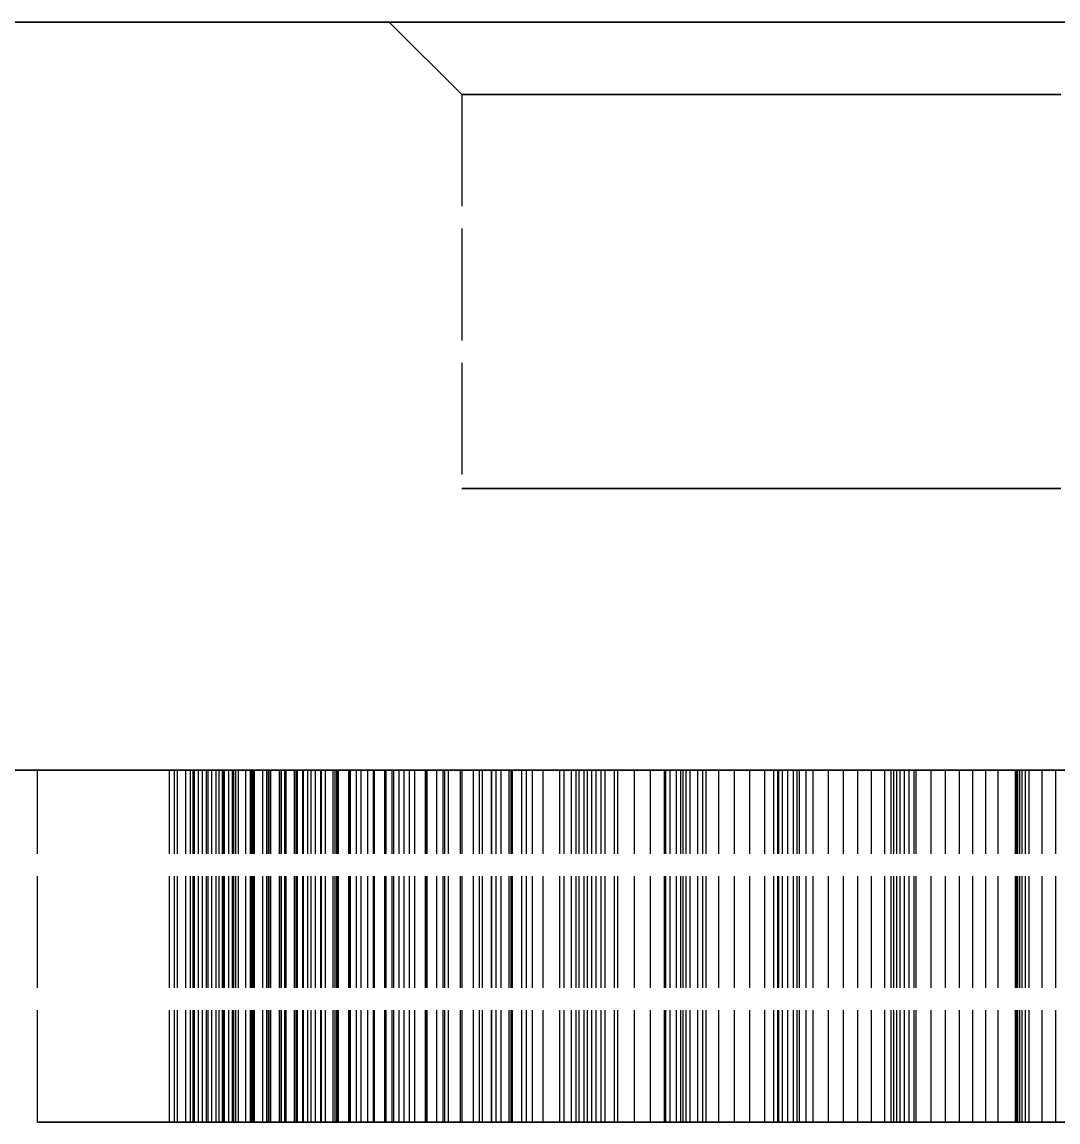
# Model space of a CAD drawing. Header units: millimetres. Extents: x -32 to 143, y -20 to 136.
# Drawn here: x 62.7 to 74.48, y 40 to 52.5 of the extents above; entities that cross this region are included whole.
import ezdxf

# ---------------------------------------------------------------- set-up
doc = ezdxf.new("R2010")
doc.units = ezdxf.units.MM
doc.linetypes.add('DASHED', pattern=[1.524, 1.27, -0.254])
doc.layers.add('HIDDEN', color=8, linetype='DASHED')
doc.layers.add('VISIBLE', color=7, linetype='CONTINUOUS')

msp = doc.modelspace()

# ---------------------------------------------------------------- linework, layer by layer
at = {"layer": 'HIDDEN'}
for points in [[(74.7619, 52.5), (74, 52.5), (73.2381, 52.5), (72.47619, 52.5), (71.71429, 52.5), (70.95238, 52.5), (70.19048, 52.5), (69.42857, 52.5), (68.66667, 52.5), (67.90476, 52.5), (67.14286, 52.5), (66.38095, 52.5), (65.61905, 52.5), (64.85714, 52.5), (64.09524, 52.5), (63.33333, 52.5), (62.57143, 52.5)], [(74.5579, 52.5), (74.07777, 52.5), (73.59763, 52.5), (73.1175, 52.5), (72.63736, 52.5), (72.15722, 52.5), (71.67709, 52.5), (71.19695, 52.5), (70.71682, 52.5), (70.23668, 52.5), (69.75655, 52.5), (69.27641, 52.5), (68.79628, 52.5), (68.31614, 52.5), (67.83601, 52.5), (67.35587, 52.5), (66.87574, 52.5)], [(66.87574, 52.5), (67.1158, 52.5), (67.35587, 52.5), (67.59594, 52.5), (67.83601, 52.5), (68.07607, 52.5), (68.31614, 52.5), (68.55621, 52.5), (68.79628, 52.5), (69.03635, 52.5), (69.27641, 52.5), (69.51648, 52.5), (69.75655, 52.5), (69.99662, 52.5), (70.23668, 52.5), (70.47675, 52.5), (70.71682, 52.5), (70.95689, 52.5), (71.19695, 52.5), (71.43702, 52.5), (71.67709, 52.5), (71.91716, 52.5), (72.15722, 52.5), (72.39729, 52.5), (72.63736, 52.5), (72.87743, 52.5), (73.1175, 52.5), (73.35756, 52.5), (73.59763, 52.5), (73.8377, 52.5), (74.07777, 52.5), (74.31783, 52.5), (74.5579, 52.5)], [(67.7, 51.67574), (66.87574, 52.5)], [(74.50952, 51.67574), (74.05556, 51.67574), (73.60159, 51.67574), (73.14762, 51.67574), (72.69365, 51.67574), (72.23968, 51.67574), (71.78571, 51.67574), (71.33175, 51.67574), (70.87778, 51.67574), (70.42381, 51.67574), (69.96984, 51.67574), (69.51587, 51.67574), (69.0619, 51.67574), (68.60794, 51.67574), (68.15397, 51.67574), (67.7, 51.67574)], [(67.7, 51.67574), (67.92698, 51.67574), (68.15397, 51.67574), (68.38095, 51.67574), (68.60794, 51.67574), (68.83492, 51.67574), (69.0619, 51.67574), (69.28889, 51.67574), (69.51587, 51.67574), (69.74286, 51.67574), (69.96984, 51.67574), (70.19683, 51.67574), (70.42381, 51.67574), (70.65079, 51.67574), (70.87778, 51.67574), (71.10476, 51.67574), (71.33175, 51.67574), (71.55873, 51.67574), (71.78571, 51.67574), (72.0127, 51.67574), (72.23968, 51.67574), (72.46667, 51.67574), (72.69365, 51.67574), (72.92063, 51.67574), (73.14762, 51.67574), (73.3746, 51.67574), (73.60159, 51.67574), (73.82857, 51.67574), (74.05556, 51.67574), (74.28254, 51.67574), (74.50952, 51.67574)], [(67.7, 51.67574), (67.7, 47.2)], [(74.50952, 47.2), (74.05556, 47.2), (73.60159, 47.2), (73.14762, 47.2), (72.69365, 47.2), (72.23968, 47.2), (71.78571, 47.2), (71.33175, 47.2), (70.87778, 47.2), (70.42381, 47.2), (69.96984, 47.2), (69.51587, 47.2), (69.0619, 47.2), (68.60794, 47.2), (68.15397, 47.2), (67.7, 47.2)], [(67.7, 47.2), (67.92698, 47.2), (68.15397, 47.2), (68.38095, 47.2), (68.60794, 47.2), (68.83492, 47.2), (69.0619, 47.2), (69.28889, 47.2), (69.51587, 47.2), (69.74286, 47.2), (69.96984, 47.2), (70.19683, 47.2), (70.42381, 47.2), (70.65079, 47.2), (70.87778, 47.2), (71.10476, 47.2), (71.33175, 47.2), (71.55873, 47.2), (71.78571, 47.2), (72.0127, 47.2), (72.23968, 47.2), (72.46667, 47.2), (72.69365, 47.2), (72.92063, 47.2), (73.14762, 47.2), (73.3746, 47.2), (73.60159, 47.2), (73.82857, 47.2), (74.05556, 47.2), (74.28254, 47.2), (74.50952, 47.2)], [(74.66667, 44), (73.96825, 44), (73.26984, 44), (72.57143, 44), (71.87302, 44), (71.1746, 44), (70.47619, 44), (69.77778, 44), (69.07937, 44), (68.38095, 44), (67.68254, 44), (66.98413, 44), (66.28571, 44), (65.5873, 44), (64.88889, 44), (64.19048, 44), (63.49206, 44), (62.79365, 44), (62.09524, 44)], [(62.44444, 44), (62.79365, 44), (63.14286, 44), (63.49206, 44), (63.84127, 44), (64.19048, 44), (64.53968, 44), (64.88889, 44), (65.2381, 44), (65.5873, 44), (65.93651, 44), (66.28571, 44), (66.63492, 44), (66.98413, 44), (67.33333, 44), (67.68254, 44), (68.03175, 44), (68.38095, 44), (68.73016, 44), (69.07937, 44), (69.42857, 44), (69.77778, 44), (70.12698, 44), (70.47619, 44), (70.8254, 44), (71.1746, 44), (71.52381, 44), (71.87302, 44), (72.22222, 44), (72.57143, 44), (72.92063, 44), (73.26984, 44), (73.61905, 44), (73.96825, 44), (74.31746, 44), (74.66667, 44)], [(75.01786, 44), (74.41071, 44), (73.80357, 44), (73.19643, 44), (72.58929, 44), (71.98214, 44), (71.375, 44), (70.76786, 44), (70.16071, 44), (69.55357, 44), (68.94643, 44), (68.33929, 44), (67.73214, 44), (67.125, 44), (66.51786, 44), (65.91071, 44), (65.30357, 44), (64.69643, 44), (64.08929, 44), (63.48214, 44), (62.875, 44)], [(62.875, 44), (63.17857, 44), (63.48214, 44), (63.78571, 44), (64.08929, 44), (64.39286, 44), (64.69643, 44), (65, 44), (65.30357, 44), (65.60714, 44), (65.91071, 44), (66.21429, 44), (66.51786, 44), (66.82143, 44), (67.125, 44), (67.42857, 44), (67.73214, 44), (68.03571, 44), (68.33929, 44), (68.64286, 44), (68.94643, 44), (69.25, 44), (69.55357, 44), (69.85714, 44), (70.16071, 44), (70.46429, 44), (70.76786, 44), (71.07143, 44), (71.375, 44), (71.67857, 44), (71.98214, 44), (72.28571, 44), (72.58929, 44), (72.89286, 44), (73.19643, 44), (73.5, 44), (73.80357, 44), (74.10714, 44), (74.41071, 44), (74.71429, 44)], [(62.875, 40), (62.875, 44)], [(64.5643, 44), (64.3758, 44)], [(64.3758, 44), (64.5643, 44)], [(64.3758, 40), (64.3758, 44)], [(64.3758, 40), (64.3758, 44)], [(64.46648, 44), (64.43548, 44)], [(64.43548, 44), (64.61556, 44)], [(64.61556, 44), (64.43548, 44)], [(64.43548, 44), (64.46648, 44)], [(64.43548, 40), (64.43548, 44)], [(64.43548, 40), (64.43548, 44)], [(64.66179, 44), (64.46648, 44)], [(64.46648, 44), (64.66179, 44)], [(64.46648, 40), (64.46648, 44)], [(64.46648, 40), (64.46648, 44)], [(64.75309, 44), (64.5643, 44)], [(64.5643, 44), (64.75309, 44)], [(64.5643, 40), (64.5643, 44)], [(64.5643, 40), (64.5643, 44)], [(64.61556, 44), (64.79653, 44)], [(64.79653, 44), (64.61556, 44)], [(64.61556, 40), (64.61556, 44)], [(64.61556, 40), (64.61556, 44)], [(64.70675, 44), (64.64502, 44)], [(64.64502, 44), (64.81515, 44)], [(64.81515, 44), (64.64502, 44)], [(64.64502, 44), (64.70675, 44)], [(64.64502, 40), (64.64502, 44)], [(64.64502, 40), (64.64502, 44)], [(64.8568, 44), (64.66179, 44)], [(64.66179, 44), (64.8568, 44)], [(64.66179, 40), (64.66179, 44)], [(64.66179, 40), (64.66179, 44)], [(64.9072, 44), (64.70675, 44)], [(64.70675, 44), (64.9072, 44)], [(64.70675, 40), (64.70675, 44)], [(64.70675, 40), (64.70675, 44)], [(64.9421, 44), (64.75309, 44)], [(64.75309, 44), (64.9421, 44)], [(64.75309, 40), (64.75309, 44)], [(64.75309, 40), (64.75309, 44)], [(64.79653, 44), (64.97832, 44)], [(64.97832, 44), (64.79653, 44)], [(64.79653, 40), (64.79653, 44)], [(64.79653, 40), (64.79653, 44)], [(64.81515, 44), (64.98674, 44)], [(64.98674, 44), (64.81515, 44)], [(64.81515, 40), (64.81515, 44)], [(64.81515, 40), (64.81515, 44)], [(65.05141, 44), (64.8568, 44)], [(64.8568, 44), (65.05141, 44)], [(64.8568, 40), (64.8568, 44)], [(64.8568, 40), (64.8568, 44)], [(65.10677, 44), (64.9072, 44)], [(64.9072, 44), (65.10677, 44)], [(64.9072, 40), (64.9072, 44)], [(64.9072, 40), (64.9072, 44)], [(65.13123, 44), (64.9421, 44)], [(64.9421, 44), (65.13123, 44)], [(64.9421, 40), (64.9421, 44)], [(64.9421, 40), (64.9421, 44)], [(64.97832, 44), (65.16089, 44)], [(65.16089, 44), (64.97832, 44)], [(64.97832, 40), (64.97832, 44)], [(64.97832, 40), (64.97832, 44)], [(64.98674, 44), (65.15977, 44)], [(65.15977, 44), (64.98674, 44)], [(64.98674, 40), (64.98674, 44)], [(64.98674, 40), (64.98674, 44)], [(65.09457, 44), (65.00262, 44)], [(65.00262, 44), (65.16135, 44)], [(65.16135, 44), (65.00262, 44)], [(65.00262, 44), (65.09457, 44)], [(65.00262, 40), (65.00262, 44)], [(65.00262, 40), (65.00262, 44)], [(65.24549, 44), (65.05141, 44)], [(65.05141, 44), (65.24549, 44)], [(65.05141, 40), (65.05141, 44)], [(65.05141, 40), (65.05141, 44)], [(65.29845, 44), (65.09457, 44)], [(65.09457, 44), (65.29845, 44)], [(65.09457, 40), (65.09457, 44)], [(65.09457, 40), (65.09457, 44)], [(65.30532, 44), (65.10677, 44)], [(65.10677, 44), (65.30532, 44)], [(65.10677, 40), (65.10677, 44)], [(65.10677, 40), (65.10677, 44)], [(65.3204, 44), (65.13123, 44)], [(65.13123, 44), (65.3204, 44)], [(65.13123, 40), (65.13123, 44)], [(65.13123, 40), (65.13123, 44)], [(65.15977, 44), (65.33421, 44)], [(65.33421, 44), (65.15977, 44)], [(65.15977, 40), (65.15977, 44)], [(65.15977, 40), (65.15977, 44)], [(65.16089, 44), (65.34419, 44)], [(65.34419, 44), (65.16089, 44)], [(65.16089, 40), (65.16089, 44)], [(65.16089, 40), (65.16089, 44)], [(65.16135, 44), (65.3221, 44)], [(65.3221, 44), (65.16135, 44)], [(65.16135, 40), (65.16135, 44)], [(65.16135, 40), (65.16135, 44)], [(65.43891, 44), (65.24549, 44)], [(65.24549, 44), (65.43891, 44)], [(65.24549, 40), (65.24549, 44)], [(65.24549, 40), (65.24549, 44)], [(65.50086, 44), (65.29845, 44)], [(65.29845, 44), (65.50086, 44)], [(65.29845, 40), (65.29845, 44)], [(65.29845, 40), (65.29845, 44)], [(65.50269, 44), (65.30532, 44)], [(65.30532, 44), (65.50269, 44)], [(65.30532, 40), (65.30532, 44)], [(65.30532, 40), (65.30532, 44)], [(65.5095, 44), (65.3204, 44)], [(65.3204, 44), (65.5095, 44)], [(65.3204, 40), (65.3204, 44)], [(65.3204, 40), (65.3204, 44)], [(65.3221, 44), (65.48489, 44)], [(65.48489, 44), (65.3221, 44)], [(65.3221, 40), (65.3221, 44)], [(65.3221, 40), (65.3221, 44)], [(65.33421, 44), (65.51008, 44)], [(65.51008, 44), (65.33421, 44)], [(65.33421, 40), (65.33421, 44)], [(65.33421, 40), (65.33421, 44)], [(65.34419, 44), (65.52819, 44)], [(65.52819, 44), (65.34419, 44)], [(65.34419, 40), (65.34419, 44)], [(65.34419, 40), (65.34419, 44)], [(65.6315, 44), (65.43891, 44)], [(65.43891, 44), (65.6315, 44)], [(65.43891, 40), (65.43891, 44)], [(65.43891, 40), (65.43891, 44)], [(65.48489, 44), (65.64972, 44)], [(65.64972, 44), (65.48489, 44)], [(65.48489, 40), (65.48489, 44)], [(65.48489, 40), (65.48489, 44)], [(65.70166, 44), (65.50086, 44)], [(65.50086, 44), (65.70166, 44)], [(65.50086, 40), (65.50086, 44)], [(65.50086, 40), (65.50086, 44)], [(65.69871, 44), (65.50269, 44)], [(65.50269, 44), (65.69871, 44)], [(65.50269, 40), (65.50269, 44)], [(65.50269, 40), (65.50269, 44)], [(65.62661, 44), (65.50524, 44)], [(65.50524, 44), (65.6512, 44)], [(65.6512, 44), (65.50524, 44)], [(65.50524, 44), (65.62661, 44)], [(65.50524, 40), (65.50524, 44)], [(65.50524, 40), (65.50524, 44)], [(65.52819, 44), (65.5095, 44)], [(65.5095, 44), (65.52819, 44)], [(65.5095, 40), (65.5095, 44)], [(65.5095, 40), (65.5095, 44)], [(65.51008, 44), (65.68741, 44)], [(65.68741, 44), (65.51008, 44)], [(65.51008, 40), (65.51008, 44)], [(65.51008, 40), (65.51008, 44)], [(65.52819, 40), (65.52819, 44)], [(65.52819, 40), (65.52819, 44)], [(65.83218, 44), (65.62661, 44)], [(65.62661, 44), (65.83218, 44)], [(65.62661, 40), (65.62661, 44)], [(65.62661, 40), (65.62661, 44)], [(65.68741, 44), (65.6315, 44)], [(65.6315, 44), (65.68741, 44)], [(65.6315, 40), (65.6315, 44)], [(65.6315, 40), (65.6315, 44)], [(65.64972, 44), (65.81666, 44)], [(65.81666, 44), (65.64972, 44)], [(65.64972, 40), (65.64972, 44)], [(65.64972, 40), (65.64972, 44)], [(65.6512, 44), (65.79975, 44)], [(65.79975, 44), (65.6512, 44)], [(65.6512, 40), (65.6512, 44)], [(65.6512, 40), (65.6512, 44)], [(65.68741, 40), (65.68741, 44)], [(65.68741, 40), (65.68741, 44)], [(65.89315, 44), (65.69871, 44)], [(65.69871, 44), (65.89315, 44)], [(65.69871, 40), (65.69871, 44)], [(65.69871, 40), (65.69871, 44)], [(65.90064, 44), (65.70166, 44)], [(65.70166, 44), (65.90064, 44)], [(65.70166, 40), (65.70166, 44)], [(65.70166, 40), (65.70166, 44)], [(65.79975, 44), (65.95091, 44)], [(65.95091, 44), (65.79975, 44)], [(65.79975, 40), (65.79975, 44)], [(65.79975, 40), (65.79975, 44)], [(65.81666, 44), (65.98581, 44)], [(65.98581, 44), (65.81666, 44)], [(65.81666, 40), (65.81666, 44)], [(65.81666, 40), (65.81666, 44)], [(66.03572, 44), (65.83218, 44)], [(65.83218, 44), (66.03572, 44)], [(65.83218, 40), (65.83218, 44)], [(65.83218, 40), (65.83218, 44)], [(65.98581, 44), (65.89315, 44)], [(65.89315, 44), (65.98581, 44)], [(65.89315, 40), (65.89315, 44)], [(65.89315, 40), (65.89315, 44)], [(66.09759, 44), (65.90064, 44)], [(65.90064, 44), (66.09759, 44)], [(65.90064, 40), (65.90064, 44)], [(65.90064, 40), (65.90064, 44)], [(65.95091, 44), (66.10473, 44)], [(66.10473, 44), (65.95091, 44)], [(65.95091, 40), (65.95091, 44)], [(65.95091, 40), (65.95091, 44)], [(65.98581, 40), (65.98581, 44)], [(65.98581, 40), (65.98581, 44)], [(66.23705, 44), (66.03572, 44)], [(66.03572, 44), (66.23705, 44)], [(66.03572, 40), (66.03572, 44)], [(66.03572, 40), (66.03572, 44)], [(66.29222, 44), (66.09759, 44)], [(66.09759, 44), (66.29222, 44)], [(66.09759, 40), (66.09759, 44)], [(66.09759, 40), (66.09759, 44)], [(66.10473, 44), (66.26131, 44)], [(66.26131, 44), (66.10473, 44)], [(66.10473, 40), (66.10473, 44)], [(66.10473, 40), (66.10473, 44)], [(66.29834, 44), (66.14858, 44)], [(66.14858, 44), (66.28055, 44)], [(66.28055, 44), (66.14858, 44)], [(66.14858, 44), (66.29834, 44)], [(66.14858, 40), (66.14858, 44)], [(66.14858, 40), (66.14858, 44)], [(66.43595, 44), (66.23705, 44)], [(66.23705, 44), (66.43595, 44)], [(66.23705, 40), (66.23705, 44)], [(66.23705, 40), (66.23705, 44)], [(66.26131, 44), (66.42083, 44)], [(66.42083, 44), (66.26131, 44)], [(66.26131, 40), (66.26131, 44)], [(66.26131, 40), (66.26131, 44)], [(66.28055, 44), (66.41562, 44)], [(66.41562, 44), (66.28055, 44)], [(66.28055, 40), (66.28055, 44)], [(66.28055, 40), (66.28055, 44)], [(66.42083, 44), (66.29222, 44)], [(66.29222, 44), (66.42083, 44)], [(66.29222, 40), (66.29222, 44)], [(66.29222, 40), (66.29222, 44)], [(66.50385, 44), (66.29834, 44)], [(66.29834, 44), (66.50385, 44)], [(66.29834, 40), (66.29834, 44)], [(66.29834, 40), (66.29834, 44)], [(66.41562, 44), (66.55385, 44)], [(66.55385, 44), (66.41562, 44)], [(66.41562, 40), (66.41562, 44)], [(66.41562, 40), (66.41562, 44)], [(66.42083, 40), (66.42083, 44)], [(66.42083, 40), (66.42083, 44)], [(66.63215, 44), (66.43595, 44)], [(66.43595, 44), (66.63215, 44)], [(66.43595, 40), (66.43595, 44)], [(66.43595, 40), (66.43595, 44)], [(66.70678, 44), (66.50385, 44)], [(66.50385, 44), (66.70678, 44)], [(66.50385, 40), (66.50385, 44)], [(66.50385, 40), (66.50385, 44)], [(66.55385, 44), (66.69535, 44)], [(66.69535, 44), (66.55385, 44)], [(66.55385, 40), (66.55385, 44)], [(66.55385, 40), (66.55385, 44)], [(66.8253, 44), (66.63215, 44)], [(66.63215, 44), (66.8253, 44)], [(66.63215, 40), (66.63215, 44)], [(66.63215, 40), (66.63215, 44)], [(66.69535, 44), (66.84024, 44)], [(66.84024, 44), (66.69535, 44)], [(66.69535, 40), (66.69535, 44)], [(66.69535, 40), (66.69535, 44)], [(66.90693, 44), (66.70678, 44)], [(66.70678, 44), (66.90693, 44)], [(66.70678, 40), (66.70678, 44)], [(66.70678, 40), (66.70678, 44)], [(66.98877, 44), (66.8253, 44)], [(66.8253, 44), (66.98877, 44)], [(66.8253, 40), (66.8253, 44)], [(66.8253, 40), (66.8253, 44)], [(66.84024, 44), (66.98877, 44)], [(66.98877, 44), (66.84024, 44)], [(66.84024, 40), (66.84024, 44)], [(66.84024, 40), (66.84024, 44)], [(67.10404, 44), (66.90693, 44)], [(66.90693, 44), (67.10404, 44)], [(66.90693, 40), (66.90693, 44)], [(66.90693, 40), (66.90693, 44)], [(67.10404, 44), (66.92717, 44)], [(66.92717, 44), (67.044, 44)], [(67.044, 44), (66.92717, 44)], [(66.92717, 44), (67.10404, 44)], [(66.92717, 40), (66.92717, 44)], [(66.92717, 40), (66.92717, 44)], [(66.98877, 40), (66.98877, 44)], [(66.98877, 40), (66.98877, 44)], [(67.044, 44), (67.16445, 44)], [(67.16445, 44), (67.044, 44)], [(67.044, 40), (67.044, 44)], [(67.044, 40), (67.044, 44)], [(67.30774, 44), (67.10404, 44)], [(67.29782, 44), (67.10404, 44)], [(67.10404, 44), (67.29782, 44)], [(67.10404, 44), (67.30774, 44)], [(67.10404, 40), (67.10404, 44)], [(67.10404, 40), (67.10404, 44)], [(67.10404, 40), (67.10404, 44)], [(67.10404, 40), (67.10404, 44)], [(67.16445, 44), (67.28858, 44)], [(67.28858, 44), (67.16445, 44)], [(67.16445, 40), (67.16445, 44)], [(67.16445, 40), (67.16445, 44)], [(67.28858, 44), (67.41654, 44)], [(67.41654, 44), (67.28858, 44)], [(67.28858, 40), (67.28858, 44)], [(67.28858, 40), (67.28858, 44)], [(67.48785, 44), (67.29782, 44)], [(67.29782, 44), (67.48785, 44)], [(67.29782, 40), (67.29782, 44)], [(67.29782, 40), (67.29782, 44)], [(67.50832, 44), (67.30774, 44)], [(67.30774, 44), (67.50832, 44)], [(67.30774, 40), (67.30774, 44)], [(67.30774, 40), (67.30774, 44)], [(67.41654, 44), (67.54851, 44)], [(67.54851, 44), (67.41654, 44)], [(67.41654, 40), (67.41654, 44)], [(67.41654, 40), (67.41654, 44)], [(67.68478, 44), (67.48785, 44)], [(67.48785, 44), (67.68478, 44)], [(67.48785, 40), (67.48785, 44)], [(67.48785, 40), (67.48785, 44)], [(67.70557, 44), (67.50832, 44)], [(67.50832, 44), (67.70557, 44)], [(67.50832, 40), (67.50832, 44)], [(67.50832, 40), (67.50832, 44)], [(67.54851, 44), (67.68478, 44)], [(67.68478, 44), (67.54851, 44)], [(67.54851, 40), (67.54851, 44)], [(67.54851, 40), (67.54851, 44)], [(67.68478, 40), (67.68478, 44)], [(67.68478, 40), (67.68478, 44)], [(67.89922, 44), (67.70557, 44)], [(67.70557, 44), (67.89922, 44)], [(67.70557, 40), (67.70557, 44)], [(67.70557, 40), (67.70557, 44)], [(68.03682, 44), (67.83435, 44)], [(67.83435, 44), (67.93505, 44)], [(67.93505, 44), (67.83435, 44)], [(67.83435, 44), (68.03682, 44)], [(67.83435, 40), (67.83435, 44)], [(67.83435, 40), (67.83435, 44)], [(68.08892, 44), (67.89922, 44)], [(67.89922, 44), (68.08892, 44)], [(67.89922, 40), (67.89922, 44)], [(67.89922, 40), (67.89922, 44)], [(67.93505, 44), (68.03984, 44)], [(68.03984, 44), (67.93505, 44)], [(67.93505, 40), (67.93505, 44)], [(67.93505, 40), (67.93505, 44)], [(68.23697, 44), (68.03682, 44)], [(68.03682, 44), (68.23697, 44)], [(68.03682, 40), (68.03682, 44)], [(68.03682, 40), (68.03682, 44)], [(68.03984, 44), (68.14882, 44)], [(68.14882, 44), (68.03984, 44)], [(68.03984, 40), (68.03984, 44)], [(68.03984, 40), (68.03984, 44)], [(68.27421, 44), (68.08892, 44)], [(68.08892, 44), (68.27421, 44)], [(68.08892, 40), (68.08892, 44)], [(68.08892, 40), (68.08892, 44)], [(68.14882, 44), (68.26215, 44)], [(68.26215, 44), (68.14882, 44)], [(68.14882, 40), (68.14882, 44)], [(68.14882, 40), (68.14882, 44)], [(68.4335, 44), (68.23697, 44)], [(68.23697, 44), (68.4335, 44)], [(68.23697, 40), (68.23697, 44)], [(68.23697, 40), (68.23697, 44)], [(68.26215, 44), (68.38007, 44)], [(68.38007, 44), (68.26215, 44)], [(68.26215, 40), (68.26215, 44)], [(68.26215, 40), (68.26215, 44)], [(68.50292, 44), (68.27421, 44)], [(68.27421, 44), (68.50292, 44)], [(68.27421, 40), (68.27421, 44)], [(68.27421, 40), (68.27421, 44)], [(68.38007, 44), (68.50292, 44)], [(68.50292, 44), (68.38007, 44)], [(68.38007, 40), (68.38007, 44)], [(68.38007, 40), (68.38007, 44)], [(68.62618, 44), (68.4335, 44)], [(68.4335, 44), (68.62618, 44)], [(68.4335, 40), (68.4335, 44)], [(68.4335, 40), (68.4335, 44)], [(68.50292, 40), (68.50292, 44)], [(68.50292, 40), (68.50292, 44)], [(68.81471, 44), (68.62618, 44)], [(68.62618, 44), (68.81471, 44)], [(68.62618, 40), (68.62618, 44)], [(68.62618, 40), (68.62618, 44)], [(68.99871, 44), (68.81471, 44)], [(68.81471, 44), (68.99871, 44)], [(68.81471, 40), (68.81471, 44)], [(68.81471, 40), (68.81471, 44)], [(69.08874, 44), (68.86238, 44)], [(68.86238, 44), (68.94611, 44)], [(68.94611, 44), (68.86238, 44)], [(68.86238, 44), (69.08874, 44)], [(68.86238, 40), (68.86238, 44)], [(68.86238, 40), (68.86238, 44)], [(68.94611, 44), (69.03435, 44)], [(69.03435, 44), (68.94611, 44)], [(68.94611, 40), (68.94611, 44)], [(68.94611, 40), (68.94611, 44)], [(69.17767, 44), (68.99871, 44)], [(68.99871, 44), (69.17767, 44)], [(68.99871, 40), (68.99871, 44)], [(68.99871, 40), (68.99871, 44)], [(69.03435, 44), (69.12724, 44)], [(69.12724, 44), (69.03435, 44)], [(69.03435, 40), (69.03435, 44)], [(69.03435, 40), (69.03435, 44)], [(69.28362, 44), (69.08874, 44)], [(69.08874, 44), (69.28362, 44)], [(69.08874, 40), (69.08874, 44)], [(69.08874, 40), (69.08874, 44)], [(69.12724, 44), (69.22497, 44)], [(69.22497, 44), (69.12724, 44)], [(69.12724, 40), (69.12724, 44)], [(69.12724, 40), (69.12724, 44)], [(69.43622, 44), (69.17767, 44)], [(69.17767, 44), (69.43622, 44)], [(69.17767, 40), (69.17767, 44)], [(69.17767, 40), (69.17767, 44)], [(69.22497, 44), (69.32783, 44)], [(69.32783, 44), (69.22497, 44)], [(69.22497, 40), (69.22497, 44)], [(69.22497, 40), (69.22497, 44)], [(69.47442, 44), (69.28362, 44)], [(69.28362, 44), (69.47442, 44)], [(69.28362, 40), (69.28362, 44)], [(69.28362, 40), (69.28362, 44)], [(69.32783, 44), (69.43622, 44)], [(69.43622, 44), (69.32783, 44)], [(69.32783, 40), (69.32783, 44)], [(69.32783, 40), (69.32783, 44)], [(69.43622, 40), (69.43622, 44)], [(69.43622, 40), (69.43622, 44)], [(69.66088, 44), (69.47442, 44)], [(69.47442, 44), (69.66088, 44)], [(69.47442, 40), (69.47442, 44)], [(69.47442, 40), (69.47442, 44)], [(69.84268, 44), (69.66088, 44)], [(69.66088, 44), (69.84268, 44)], [(69.66088, 40), (69.66088, 44)], [(69.66088, 40), (69.66088, 44)], [(70.01942, 44), (69.84268, 44)], [(69.84268, 44), (70.01942, 44)], [(69.84268, 40), (69.84268, 44)], [(69.84268, 40), (69.84268, 44)], [(70.2508, 44), (70.00251, 44)], [(70.00251, 44), (70.06853, 44)], [(70.06853, 44), (70.00251, 44)], [(70.00251, 44), (70.2508, 44)], [(70.00251, 40), (70.00251, 44)], [(70.00251, 40), (70.00251, 44)], [(70.19053, 44), (70.01942, 44)], [(70.01942, 44), (70.19053, 44)], [(70.01942, 40), (70.01942, 44)], [(70.01942, 40), (70.01942, 44)], [(70.06853, 44), (70.13946, 44)], [(70.13946, 44), (70.06853, 44)], [(70.06853, 40), (70.06853, 44)], [(70.06853, 40), (70.06853, 44)], [(70.13946, 44), (70.21548, 44)], [(70.21548, 44), (70.13946, 44)], [(70.13946, 40), (70.13946, 44)], [(70.13946, 40), (70.13946, 44)], [(70.4767, 44), (70.19053, 44)], [(70.19053, 44), (70.4767, 44)], [(70.19053, 40), (70.19053, 44)], [(70.19053, 40), (70.19053, 44)], [(70.21548, 44), (70.29679, 44)], [(70.29679, 44), (70.21548, 44)], [(70.21548, 40), (70.21548, 44)], [(70.21548, 40), (70.21548, 44)], [(70.43876, 44), (70.2508, 44)], [(70.2508, 44), (70.43876, 44)], [(70.2508, 40), (70.2508, 44)], [(70.2508, 40), (70.2508, 44)], [(70.29679, 44), (70.38371, 44)], [(70.38371, 44), (70.29679, 44)], [(70.29679, 40), (70.29679, 44)], [(70.29679, 40), (70.29679, 44)], [(70.38371, 44), (70.4767, 44)], [(70.4767, 44), (70.38371, 44)], [(70.38371, 40), (70.38371, 44)], [(70.38371, 40), (70.38371, 44)], [(70.6222, 44), (70.43876, 44)], [(70.43876, 44), (70.6222, 44)], [(70.43876, 40), (70.43876, 44)], [(70.43876, 40), (70.43876, 44)], [(70.4767, 40), (70.4767, 44)], [(70.4767, 40), (70.4767, 44)], [(70.80085, 44), (70.6222, 44)], [(70.6222, 44), (70.80085, 44)], [(70.6222, 40), (70.6222, 44)], [(70.6222, 40), (70.6222, 44)], [(70.97438, 44), (70.80085, 44)], [(70.80085, 44), (70.97438, 44)], [(70.80085, 40), (70.80085, 44)], [(70.80085, 40), (70.80085, 44)], [(71.14234, 44), (70.97438, 44)], [(70.97438, 44), (71.14234, 44)], [(70.97438, 40), (70.97438, 44)], [(70.97438, 40), (70.97438, 44)], [(71.30414, 44), (71.14234, 44)], [(71.14234, 44), (71.30414, 44)], [(71.14234, 40), (71.14234, 44)], [(71.14234, 40), (71.14234, 44)], [(71.51311, 44), (71.24499, 44)], [(71.24499, 44), (71.29275, 44)], [(71.29275, 44), (71.24499, 44)], [(71.24499, 44), (71.51311, 44)], [(71.24499, 40), (71.24499, 44)], [(71.24499, 40), (71.24499, 44)], [(71.29275, 44), (71.34577, 44)], [(71.34577, 44), (71.29275, 44)], [(71.29275, 40), (71.29275, 44)], [(71.29275, 40), (71.29275, 44)], [(71.6155, 44), (71.30414, 44)], [(71.30414, 44), (71.6155, 44)], [(71.30414, 40), (71.30414, 44)], [(71.30414, 40), (71.30414, 44)], [(71.34577, 44), (71.40426, 44)], [(71.40426, 44), (71.34577, 44)], [(71.34577, 40), (71.34577, 44)], [(71.34577, 40), (71.34577, 44)], [(71.40426, 44), (71.46845, 44)], [(71.46845, 44), (71.40426, 44)], [(71.40426, 40), (71.40426, 44)], [(71.40426, 40), (71.40426, 44)], [(71.46845, 44), (71.53869, 44)], [(71.53869, 44), (71.46845, 44)], [(71.46845, 40), (71.46845, 44)], [(71.46845, 40), (71.46845, 44)], [(71.69254, 44), (71.51311, 44)], [(71.51311, 44), (71.69254, 44)], [(71.51311, 40), (71.51311, 44)], [(71.51311, 40), (71.51311, 44)], [(71.53869, 44), (71.6155, 44)], [(71.6155, 44), (71.53869, 44)], [(71.53869, 40), (71.53869, 44)], [(71.53869, 40), (71.53869, 44)], [(71.6155, 40), (71.6155, 44)], [(71.6155, 40), (71.6155, 44)], [(71.86706, 44), (71.69254, 44)], [(71.69254, 44), (71.86706, 44)], [(71.69254, 40), (71.69254, 44)], [(71.69254, 40), (71.69254, 44)], [(72.03638, 44), (71.86706, 44)], [(71.86706, 44), (72.03638, 44)], [(71.86706, 40), (71.86706, 44)], [(71.86706, 40), (71.86706, 44)], [(72.20014, 44), (72.03638, 44)], [(72.03638, 44), (72.20014, 44)], [(72.03638, 40), (72.03638, 44)], [(72.03638, 40), (72.03638, 44)], [(72.3579, 44), (72.20014, 44)], [(72.20014, 44), (72.3579, 44)], [(72.20014, 40), (72.20014, 44)], [(72.20014, 40), (72.20014, 44)], [(72.50901, 44), (72.3579, 44)], [(72.3579, 44), (72.50901, 44)], [(72.3579, 40), (72.3579, 44)], [(72.3579, 40), (72.3579, 44)], [(72.84289, 44), (72.50901, 44)], [(72.50901, 44), (72.84289, 44)], [(72.50901, 40), (72.50901, 44)], [(72.50901, 40), (72.50901, 44)], [(72.86489, 44), (72.57922, 44)], [(72.57922, 44), (72.60831, 44)], [(72.60831, 44), (72.57922, 44)], [(72.57922, 44), (72.86489, 44)], [(72.57922, 40), (72.57922, 44)], [(72.57922, 40), (72.57922, 44)], [(72.60831, 44), (72.64298, 44)], [(72.64298, 44), (72.60831, 44)], [(72.60831, 40), (72.60831, 44)], [(72.60831, 40), (72.60831, 44)], [(72.64298, 44), (72.68344, 44)], [(72.68344, 44), (72.64298, 44)], [(72.64298, 40), (72.64298, 44)], [(72.64298, 40), (72.64298, 44)], [(72.68344, 44), (72.72996, 44)], [(72.72996, 44), (72.68344, 44)], [(72.68344, 40), (72.68344, 44)], [(72.68344, 40), (72.68344, 44)], [(72.72996, 44), (72.78292, 44)], [(72.78292, 44), (72.72996, 44)], [(72.72996, 40), (72.72996, 44)], [(72.72996, 40), (72.72996, 44)], [(72.78292, 44), (72.84289, 44)], [(72.84289, 44), (72.78292, 44)], [(72.78292, 40), (72.78292, 44)], [(72.78292, 40), (72.78292, 44)], [(72.84289, 40), (72.84289, 44)], [(72.84289, 40), (72.84289, 44)], [(73.03426, 44), (72.86489, 44)], [(72.86489, 44), (73.03426, 44)], [(72.86489, 40), (72.86489, 44)], [(72.86489, 40), (72.86489, 44)], [(73.19836, 44), (73.03426, 44)], [(73.03426, 44), (73.19836, 44)], [(73.03426, 40), (73.03426, 44)], [(73.03426, 40), (73.03426, 44)], [(73.3569, 44), (73.19836, 44)], [(73.19836, 44), (73.3569, 44)], [(73.19836, 40), (73.19836, 44)], [(73.19836, 40), (73.19836, 44)], [(73.50951, 44), (73.3569, 44)], [(73.3569, 44), (73.50951, 44)], [(73.3569, 40), (73.3569, 44)], [(73.3569, 40), (73.3569, 44)], [(73.65572, 44), (73.50951, 44)], [(73.50951, 44), (73.65572, 44)], [(73.50951, 40), (73.50951, 44)], [(73.50951, 40), (73.50951, 44)], [(73.79485, 44), (73.65572, 44)], [(73.65572, 44), (73.79485, 44)], [(73.65572, 40), (73.65572, 44)], [(73.65572, 40), (73.65572, 44)], [(74.14841, 44), (73.79485, 44)], [(73.79485, 44), (74.14841, 44)], [(73.79485, 40), (73.79485, 44)], [(73.79485, 40), (73.79485, 44)], [(74.2946, 44), (73.99384, 44)], [(73.99384, 44), (74.00401, 44)], [(74.00401, 44), (73.99384, 44)], [(73.99384, 44), (74.2946, 44)], [(73.99384, 40), (73.99384, 44)], [(73.99384, 40), (73.99384, 44)], [(74.00401, 44), (74.02002, 44)], [(74.02002, 44), (74.00401, 44)], [(74.00401, 40), (74.00401, 44)], [(74.00401, 40), (74.00401, 44)], [(74.02002, 44), (74.0421, 44)], [(74.0421, 44), (74.02002, 44)], [(74.02002, 40), (74.02002, 44)], [(74.02002, 40), (74.02002, 44)], [(74.0421, 44), (74.07056, 44)], [(74.07056, 44), (74.0421, 44)], [(74.0421, 40), (74.0421, 44)], [(74.0421, 40), (74.0421, 44)], [(74.07056, 44), (74.10579, 44)], [(74.10579, 44), (74.07056, 44)], [(74.07056, 40), (74.07056, 44)], [(74.07056, 40), (74.07056, 44)], [(74.10579, 44), (74.14841, 44)], [(74.14841, 44), (74.10579, 44)], [(74.10579, 40), (74.10579, 44)], [(74.10579, 40), (74.10579, 44)], [(74.14841, 40), (74.14841, 44)], [(74.14841, 40), (74.14841, 44)], [(74.45247, 44), (74.2946, 44)], [(74.2946, 44), (74.45247, 44)], [(74.2946, 40), (74.2946, 44)], [(74.2946, 40), (74.2946, 44)], [(74.60476, 44), (74.45247, 44)], [(74.45247, 44), (74.60476, 44)], [(74.45247, 40), (74.45247, 44)], [(74.45247, 40), (74.45247, 44)], [(75.01786, 40), (74.41071, 40), (73.80357, 40), (73.19643, 40), (72.58929, 40), (71.98214, 40), (71.375, 40), (70.76786, 40), (70.16071, 40), (69.55357, 40), (68.94643, 40), (68.33929, 40), (67.73214, 40), (67.125, 40), (66.51786, 40), (65.91071, 40), (65.30357, 40), (64.69643, 40), (64.08929, 40), (63.48214, 40), (62.875, 40)], [(62.875, 40), (63.17857, 40), (63.48214, 40), (63.78571, 40), (64.08929, 40), (64.39286, 40), (64.69643, 40), (65, 40), (65.30357, 40), (65.60714, 40), (65.91071, 40), (66.21429, 40), (66.51786, 40), (66.82143, 40), (67.125, 40), (67.42857, 40), (67.73214, 40), (68.03571, 40), (68.33929, 40), (68.64286, 40), (68.94643, 40), (69.25, 40), (69.55357, 40), (69.85714, 40), (70.16071, 40), (70.46429, 40), (70.76786, 40), (71.07143, 40), (71.375, 40), (71.67857, 40), (71.98214, 40), (72.28571, 40), (72.58929, 40), (72.89286, 40), (73.19643, 40), (73.5, 40), (73.80357, 40), (74.10714, 40), (74.41071, 40), (74.71429, 40)], [(64.5643, 40), (64.3758, 40)], [(64.3758, 40), (64.5643, 40)], [(64.46648, 40), (64.43548, 40)], [(64.43548, 40), (64.61556, 40)], [(64.61556, 40), (64.43548, 40)], [(64.43548, 40), (64.46648, 40)], [(64.66179, 40), (64.46648, 40)], [(64.46648, 40), (64.66179, 40)], [(64.75309, 40), (64.5643, 40)], [(64.5643, 40), (64.75309, 40)], [(64.61556, 40), (64.79653, 40)], [(64.79653, 40), (64.61556, 40)], [(64.70675, 40), (64.64502, 40)], [(64.64502, 40), (64.81515, 40)], [(64.81515, 40), (64.64502, 40)], [(64.64502, 40), (64.70675, 40)], [(64.8568, 40), (64.66179, 40)], [(64.66179, 40), (64.8568, 40)], [(64.9072, 40), (64.70675, 40)], [(64.70675, 40), (64.9072, 40)], [(64.9421, 40), (64.75309, 40)], [(64.75309, 40), (64.9421, 40)], [(64.79653, 40), (64.97832, 40)], [(64.97832, 40), (64.79653, 40)], [(64.81515, 40), (64.98674, 40)], [(64.98674, 40), (64.81515, 40)], [(65.05141, 40), (64.8568, 40)], [(64.8568, 40), (65.05141, 40)], [(65.10677, 40), (64.9072, 40)], [(64.9072, 40), (65.10677, 40)], [(65.13123, 40), (64.9421, 40)], [(64.9421, 40), (65.13123, 40)], [(64.97832, 40), (65.16089, 40)], [(65.16089, 40), (64.97832, 40)], [(64.98674, 40), (65.15977, 40)], [(65.15977, 40), (64.98674, 40)], [(65.09457, 40), (65.00262, 40)], [(65.00262, 40), (65.16135, 40)], [(65.16135, 40), (65.00262, 40)], [(65.00262, 40), (65.09457, 40)], [(65.24549, 40), (65.05141, 40)], [(65.05141, 40), (65.24549, 40)], [(65.29845, 40), (65.09457, 40)], [(65.09457, 40), (65.29845, 40)], [(65.30532, 40), (65.10677, 40)], [(65.10677, 40), (65.30532, 40)], [(65.3204, 40), (65.13123, 40)], [(65.13123, 40), (65.3204, 40)], [(65.15977, 40), (65.33421, 40)], [(65.33421, 40), (65.15977, 40)], [(65.16089, 40), (65.34419, 40)], [(65.34419, 40), (65.16089, 40)], [(65.16135, 40), (65.3221, 40)], [(65.3221, 40), (65.16135, 40)], [(65.43891, 40), (65.24549, 40)], [(65.24549, 40), (65.43891, 40)], [(65.50086, 40), (65.29845, 40)], [(65.29845, 40), (65.50086, 40)], [(65.50269, 40), (65.30532, 40)], [(65.30532, 40), (65.50269, 40)], [(65.5095, 40), (65.3204, 40)], [(65.3204, 40), (65.5095, 40)], [(65.3221, 40), (65.48489, 40)], [(65.48489, 40), (65.3221, 40)], [(65.33421, 40), (65.51008, 40)], [(65.51008, 40), (65.33421, 40)], [(65.34419, 40), (65.52819, 40)], [(65.52819, 40), (65.34419, 40)], [(65.6315, 40), (65.43891, 40)], [(65.43891, 40), (65.6315, 40)], [(65.48489, 40), (65.64972, 40)], [(65.64972, 40), (65.48489, 40)], [(65.70166, 40), (65.50086, 40)], [(65.50086, 40), (65.70166, 40)], [(65.69871, 40), (65.50269, 40)], [(65.50269, 40), (65.69871, 40)], [(65.62661, 40), (65.50524, 40)], [(65.50524, 40), (65.6512, 40)], [(65.6512, 40), (65.50524, 40)], [(65.50524, 40), (65.62661, 40)], [(65.52819, 40), (65.5095, 40)], [(65.5095, 40), (65.52819, 40)], [(65.51008, 40), (65.68741, 40)], [(65.68741, 40), (65.51008, 40)], [(65.83218, 40), (65.62661, 40)], [(65.62661, 40), (65.83218, 40)], [(65.68741, 40), (65.6315, 40)], [(65.6315, 40), (65.68741, 40)], [(65.64972, 40), (65.81666, 40)], [(65.81666, 40), (65.64972, 40)], [(65.6512, 40), (65.79975, 40)], [(65.79975, 40), (65.6512, 40)], [(65.89315, 40), (65.69871, 40)], [(65.69871, 40), (65.89315, 40)], [(65.90064, 40), (65.70166, 40)], [(65.70166, 40), (65.90064, 40)], [(65.79975, 40), (65.95091, 40)], [(65.95091, 40), (65.79975, 40)], [(65.81666, 40), (65.98581, 40)], [(65.98581, 40), (65.81666, 40)], [(66.03572, 40), (65.83218, 40)], [(65.83218, 40), (66.03572, 40)], [(65.98581, 40), (65.89315, 40)], [(65.89315, 40), (65.98581, 40)], [(66.09759, 40), (65.90064, 40)], [(65.90064, 40), (66.09759, 40)], [(65.95091, 40), (66.10473, 40)], [(66.10473, 40), (65.95091, 40)], [(66.23705, 40), (66.03572, 40)], [(66.03572, 40), (66.23705, 40)], [(66.29222, 40), (66.09759, 40)], [(66.09759, 40), (66.29222, 40)], [(66.10473, 40), (66.26131, 40)], [(66.26131, 40), (66.10473, 40)], [(66.29834, 40), (66.14858, 40)], [(66.14858, 40), (66.28055, 40)], [(66.28055, 40), (66.14858, 40)], [(66.14858, 40), (66.29834, 40)], [(66.43595, 40), (66.23705, 40)], [(66.23705, 40), (66.43595, 40)], [(66.26131, 40), (66.42083, 40)], [(66.42083, 40), (66.26131, 40)], [(66.28055, 40), (66.41562, 40)], [(66.41562, 40), (66.28055, 40)], [(66.42083, 40), (66.29222, 40)], [(66.29222, 40), (66.42083, 40)], [(66.50385, 40), (66.29834, 40)], [(66.29834, 40), (66.50385, 40)], [(66.41562, 40), (66.55385, 40)], [(66.55385, 40), (66.41562, 40)], [(66.63215, 40), (66.43595, 40)], [(66.43595, 40), (66.63215, 40)], [(66.70678, 40), (66.50385, 40)], [(66.50385, 40), (66.70678, 40)], [(66.55385, 40), (66.69535, 40)], [(66.69535, 40), (66.55385, 40)], [(66.8253, 40), (66.63215, 40)], [(66.63215, 40), (66.8253, 40)], [(66.69535, 40), (66.84024, 40)], [(66.84024, 40), (66.69535, 40)], [(66.90693, 40), (66.70678, 40)], [(66.70678, 40), (66.90693, 40)], [(66.98877, 40), (66.8253, 40)], [(66.8253, 40), (66.98877, 40)], [(66.84024, 40), (66.98877, 40)], [(66.98877, 40), (66.84024, 40)], [(67.10404, 40), (66.90693, 40)], [(66.90693, 40), (67.10404, 40)], [(67.10404, 40), (66.92717, 40)], [(66.92717, 40), (67.044, 40)], [(67.044, 40), (66.92717, 40)], [(66.92717, 40), (67.10404, 40)], [(67.044, 40), (67.16445, 40)], [(67.16445, 40), (67.044, 40)], [(67.30774, 40), (67.10404, 40)], [(67.29782, 40), (67.10404, 40)], [(67.10404, 40), (67.29782, 40)], [(67.10404, 40), (67.30774, 40)], [(67.16445, 40), (67.28858, 40)], [(67.28858, 40), (67.16445, 40)], [(67.28858, 40), (67.41654, 40)], [(67.41654, 40), (67.28858, 40)], [(67.48785, 40), (67.29782, 40)], [(67.29782, 40), (67.48785, 40)], [(67.50832, 40), (67.30774, 40)], [(67.30774, 40), (67.50832, 40)], [(67.41654, 40), (67.54851, 40)], [(67.54851, 40), (67.41654, 40)], [(67.68478, 40), (67.48785, 40)], [(67.48785, 40), (67.68478, 40)], [(67.70557, 40), (67.50832, 40)], [(67.50832, 40), (67.70557, 40)], [(67.54851, 40), (67.68478, 40)], [(67.68478, 40), (67.54851, 40)], [(67.89922, 40), (67.70557, 40)], [(67.70557, 40), (67.89922, 40)], [(68.03682, 40), (67.83435, 40)], [(67.83435, 40), (67.93505, 40)], [(67.93505, 40), (67.83435, 40)], [(67.83435, 40), (68.03682, 40)], [(68.08892, 40), (67.89922, 40)], [(67.89922, 40), (68.08892, 40)], [(67.93505, 40), (68.03984, 40)], [(68.03984, 40), (67.93505, 40)], [(68.23697, 40), (68.03682, 40)], [(68.03682, 40), (68.23697, 40)], [(68.03984, 40), (68.14882, 40)], [(68.14882, 40), (68.03984, 40)], [(68.27421, 40), (68.08892, 40)], [(68.08892, 40), (68.27421, 40)], [(68.14882, 40), (68.26215, 40)], [(68.26215, 40), (68.14882, 40)], [(68.4335, 40), (68.23697, 40)], [(68.23697, 40), (68.4335, 40)], [(68.26215, 40), (68.38007, 40)], [(68.38007, 40), (68.26215, 40)], [(68.50292, 40), (68.27421, 40)], [(68.27421, 40), (68.50292, 40)], [(68.38007, 40), (68.50292, 40)], [(68.50292, 40), (68.38007, 40)], [(68.62618, 40), (68.4335, 40)], [(68.4335, 40), (68.62618, 40)], [(68.81471, 40), (68.62618, 40)], [(68.62618, 40), (68.81471, 40)], [(68.99871, 40), (68.81471, 40)], [(68.81471, 40), (68.99871, 40)], [(69.08874, 40), (68.86238, 40)], [(68.86238, 40), (68.94611, 40)], [(68.94611, 40), (68.86238, 40)], [(68.86238, 40), (69.08874, 40)], [(68.94611, 40), (69.03435, 40)], [(69.03435, 40), (68.94611, 40)], [(69.17767, 40), (68.99871, 40)], [(68.99871, 40), (69.17767, 40)], [(69.03435, 40), (69.12724, 40)], [(69.12724, 40), (69.03435, 40)], [(69.28362, 40), (69.08874, 40)], [(69.08874, 40), (69.28362, 40)], [(69.12724, 40), (69.22497, 40)], [(69.22497, 40), (69.12724, 40)], [(69.43622, 40), (69.17767, 40)], [(69.17767, 40), (69.43622, 40)], [(69.22497, 40), (69.32783, 40)], [(69.32783, 40), (69.22497, 40)], [(69.47442, 40), (69.28362, 40)], [(69.28362, 40), (69.47442, 40)], [(69.32783, 40), (69.43622, 40)], [(69.43622, 40), (69.32783, 40)], [(69.66088, 40), (69.47442, 40)], [(69.47442, 40), (69.66088, 40)], [(69.84268, 40), (69.66088, 40)], [(69.66088, 40), (69.84268, 40)], [(70.01942, 40), (69.84268, 40)], [(69.84268, 40), (70.01942, 40)], [(70.2508, 40), (70.00251, 40)], [(70.00251, 40), (70.06853, 40)], [(70.06853, 40), (70.00251, 40)], [(70.00251, 40), (70.2508, 40)], [(70.19053, 40), (70.01942, 40)], [(70.01942, 40), (70.19053, 40)], [(70.06853, 40), (70.13946, 40)], [(70.13946, 40), (70.06853, 40)], [(70.13946, 40), (70.21548, 40)], [(70.21548, 40), (70.13946, 40)], [(70.4767, 40), (70.19053, 40)], [(70.19053, 40), (70.4767, 40)], [(70.21548, 40), (70.29679, 40)], [(70.29679, 40), (70.21548, 40)], [(70.43876, 40), (70.2508, 40)], [(70.2508, 40), (70.43876, 40)], [(70.29679, 40), (70.38371, 40)], [(70.38371, 40), (70.29679, 40)], [(70.38371, 40), (70.4767, 40)], [(70.4767, 40), (70.38371, 40)], [(70.6222, 40), (70.43876, 40)], [(70.43876, 40), (70.6222, 40)], [(70.80085, 40), (70.6222, 40)], [(70.6222, 40), (70.80085, 40)], [(70.97438, 40), (70.80085, 40)], [(70.80085, 40), (70.97438, 40)], [(71.14234, 40), (70.97438, 40)], [(70.97438, 40), (71.14234, 40)], [(71.30414, 40), (71.14234, 40)], [(71.14234, 40), (71.30414, 40)], [(71.51311, 40), (71.24499, 40)], [(71.24499, 40), (71.29275, 40)], [(71.29275, 40), (71.24499, 40)], [(71.24499, 40), (71.51311, 40)], [(71.29275, 40), (71.34577, 40)], [(71.34577, 40), (71.29275, 40)], [(71.6155, 40), (71.30414, 40)], [(71.30414, 40), (71.6155, 40)], [(71.34577, 40), (71.40426, 40)], [(71.40426, 40), (71.34577, 40)], [(71.40426, 40), (71.46845, 40)], [(71.46845, 40), (71.40426, 40)], [(71.46845, 40), (71.53869, 40)], [(71.53869, 40), (71.46845, 40)], [(71.69254, 40), (71.51311, 40)], [(71.51311, 40), (71.69254, 40)], [(71.53869, 40), (71.6155, 40)], [(71.6155, 40), (71.53869, 40)], [(71.86706, 40), (71.69254, 40)], [(71.69254, 40), (71.86706, 40)], [(72.03638, 40), (71.86706, 40)], [(71.86706, 40), (72.03638, 40)], [(72.20014, 40), (72.03638, 40)], [(72.03638, 40), (72.20014, 40)], [(72.3579, 40), (72.20014, 40)], [(72.20014, 40), (72.3579, 40)], [(72.50901, 40), (72.3579, 40)], [(72.3579, 40), (72.50901, 40)], [(72.84289, 40), (72.50901, 40)], [(72.50901, 40), (72.84289, 40)], [(72.86489, 40), (72.57922, 40)], [(72.57922, 40), (72.60831, 40)], [(72.60831, 40), (72.57922, 40)], [(72.57922, 40), (72.86489, 40)], [(72.60831, 40), (72.64298, 40)], [(72.64298, 40), (72.60831, 40)], [(72.64298, 40), (72.68344, 40)], [(72.68344, 40), (72.64298, 40)], [(72.68344, 40), (72.72996, 40)], [(72.72996, 40), (72.68344, 40)], [(72.72996, 40), (72.78292, 40)], [(72.78292, 40), (72.72996, 40)], [(72.78292, 40), (72.84289, 40)], [(72.84289, 40), (72.78292, 40)], [(73.03426, 40), (72.86489, 40)], [(72.86489, 40), (73.03426, 40)], [(73.19836, 40), (73.03426, 40)], [(73.03426, 40), (73.19836, 40)], [(73.3569, 40), (73.19836, 40)], [(73.19836, 40), (73.3569, 40)], [(73.50951, 40), (73.3569, 40)], [(73.3569, 40), (73.50951, 40)], [(73.65572, 40), (73.50951, 40)], [(73.50951, 40), (73.65572, 40)], [(73.79485, 40), (73.65572, 40)], [(73.65572, 40), (73.79485, 40)], [(74.14841, 40), (73.79485, 40)], [(73.79485, 40), (74.14841, 40)], [(74.2946, 40), (73.99384, 40)], [(73.99384, 40), (74.00401, 40)], [(74.00401, 40), (73.99384, 40)], [(73.99384, 40), (74.2946, 40)], [(74.00401, 40), (74.02002, 40)], [(74.02002, 40), (74.00401, 40)], [(74.02002, 40), (74.0421, 40)], [(74.0421, 40), (74.02002, 40)], [(74.0421, 40), (74.07056, 40)], [(74.07056, 40), (74.0421, 40)], [(74.07056, 40), (74.10579, 40)], [(74.10579, 40), (74.07056, 40)], [(74.10579, 40), (74.14841, 40)], [(74.14841, 40), (74.10579, 40)], [(74.45247, 40), (74.2946, 40)], [(74.2946, 40), (74.45247, 40)], [(74.60476, 40), (74.45247, 40)], [(74.45247, 40), (74.60476, 40)]]:
    msp.add_lwpolyline(points, dxfattribs=at)
at = {"layer": 'VISIBLE'}
msp.add_lwpolyline([(62.57143, 52.5), (62.95238, 52.5), (63.33333, 52.5), (63.71429, 52.5), (64.09524, 52.5), (64.47619, 52.5), (64.85714, 52.5), (65.2381, 52.5), (65.61905, 52.5), (66, 52.5), (66.38095, 52.5), (66.7619, 52.5), (67.14286, 52.5), (67.52381, 52.5), (67.90476, 52.5), (68.28571, 52.5), (68.66667, 52.5), (69.04762, 52.5), (69.42857, 52.5), (69.80952, 52.5), (70.19048, 52.5), (70.57143, 52.5), (70.95238, 52.5), (71.33333, 52.5), (71.71429, 52.5), (72.09524, 52.5), (72.47619, 52.5), (72.85714, 52.5), (73.2381, 52.5), (73.61905, 52.5), (74, 52.5), (74.38095, 52.5), (74.7619, 52.5)], dxfattribs=at)

doc.saveas('drawing.dxf')
